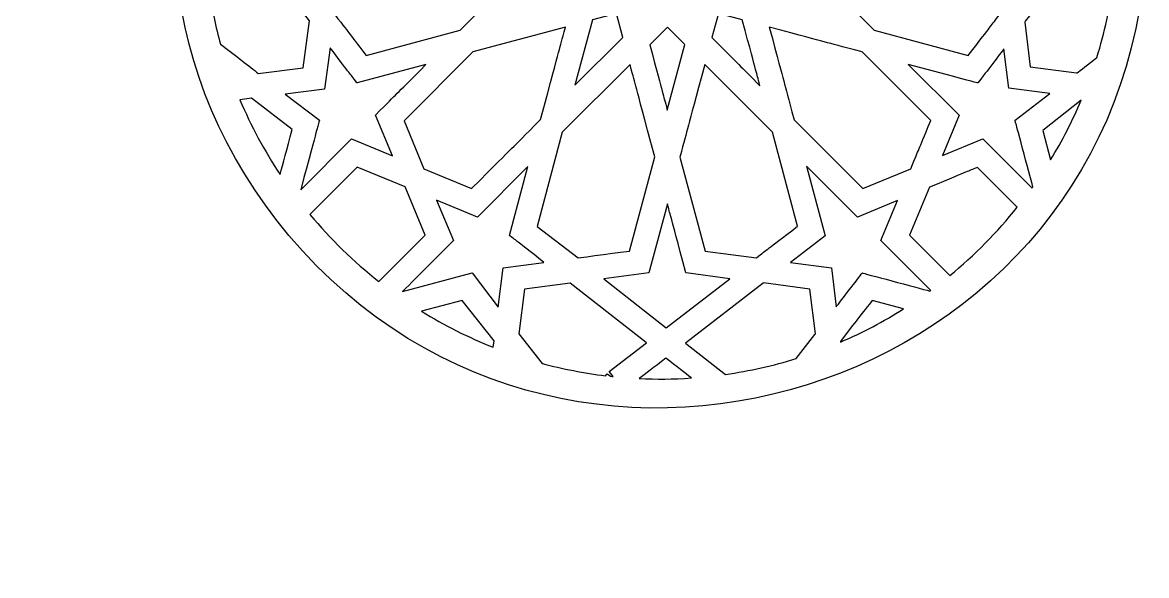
# Model space of a CAD drawing. Header units: millimetres. Extents: x -66 to 50, y -67 to 50.
# Drawn here: x -65.5 to 50.2, y -67.1 to -10.2 of the extents above; entities that cross this region are included whole.
import ezdxf

# ---------------------------------------------------------------- set-up
doc = ezdxf.new("R2010")
doc.units = ezdxf.units.MM
doc.header["$MEASUREMENT"] = 0
doc.layers.add('layer 1', color=7, linetype='Continuous')

msp = doc.modelspace()

# ---------------------------------------------------------------- linework, layer by layer
at = {"layer": 'layer 1', "color": 250}
for points, knots in [([(50.165, -0.4061), (50.165, -0.4061), (50.165, 0.7941), (50.165, 0.7941), (50.165, 0.7941), (49.7755, 28.0256), (27.5769, 50.0821), (0.1591, 50.0821), (0.1591, 50.0821), (-42.109, 50.0821), (-65.5246, 0.387), (-38.0953, -32.1487), (-38.0953, -32.1487), (-8.5884, -67.1499), (49.7714, -47.2268), (50.165, -0.4061)], [0, 0, 0, 0, 0.2, 0.2, 0.2, 0.2, 0.4, 0.4, 0.4, 0.4, 0.6, 0.6, 0.6, 0.6, 1, 1, 1, 1]), ([(-46.3106, -6.9931), (-44.7412, -5.7665), (-44.9703, -5.7612), (-42.1243, -2.1371), (-42.1243, -2.1371), (-42.1243, -2.1371), (-35.9895, -10.082), (-35.9895, -10.082), (-35.9895, -10.082), (-35.9895, -10.082), (-36.6248, -14.9031), (-36.6248, -14.9031), (-36.6248, -14.9031), (-36.6248, -14.9031), (-41.2568, -15.4729), (-41.2568, -15.4729), (-41.2568, -15.4729), (-42.1346, -14.7952), (-43.6286, -13.6416), (-45.1387, -12.4753), (-45.1387, -12.4753), (-45.6343, -10.6877), (-46.0284, -8.8586), (-46.3106, -6.9931)], [0, 0, 0, 0, 0.14285714, 0.14285714, 0.14285714, 0.14285714, 0.28571429, 0.28571429, 0.28571429, 0.28571429, 0.42857143, 0.42857143, 0.42857143, 0.42857143, 0.57142857, 0.57142857, 0.57142857, 0.57142857, 0.71428571, 0.71428571, 0.71428571, 0.71428571, 1, 1, 1, 1]), ([(-32.6857, -4.1113), (-32.6857, -4.1113), (-22.9963, -1.5155), (-22.9963, -1.5155), (-22.9963, -1.5155), (-22.9963, -1.5155), (-13.4909, -4.0626), (-13.4909, -4.0626), (-13.4909, -4.0626), (-13.4909, -4.0626), (-20.4683, -11.0402), (-20.4683, -11.0402), (-20.4683, -11.0402), (-20.4683, -11.0402), (-30.1404, -13.632), (-30.1404, -13.632), (-30.1404, -13.632), (-32.1892, -10.977), (-31.4496, -11.938), (-33.3842, -9.4174), (-33.3842, -9.4174), (-33.3842, -9.4174), (-32.6857, -4.1113), (-32.6857, -4.1113)], [0, 0, 0, 0, 0.14285714, 0.14285714, 0.14285714, 0.14285714, 0.28571429, 0.28571429, 0.28571429, 0.28571429, 0.42857143, 0.42857143, 0.42857143, 0.42857143, 0.57142857, 0.57142857, 0.57142857, 0.57142857, 0.71428571, 0.71428571, 0.71428571, 0.71428571, 1, 1, 1, 1]), ([(15.1702, -4.0749), (24.0968, -1.682), (22.1982, -2.1911), (24.7227, -1.5148), (24.7227, -1.5148), (28.7348, -2.5901), (26.8972, -2.0976), (34.3824, -4.1032), (34.3824, -4.1032), (34.7758, -7.0905), (34.6079, -5.7704), (35.0573, -9.4185), (35.0573, -9.4185), (33.7651, -11.1016), (34.5419, -10.0894), (31.8202, -13.6366), (31.8202, -13.6366), (31.8202, -13.6366), (22.1375, -11.0423), (22.1375, -11.0423), (22.1375, -11.0423), (22.1375, -11.0423), (15.1702, -4.0749), (15.1702, -4.0749)], [0, 0, 0, 0, 0.14285714, 0.14285714, 0.14285714, 0.14285714, 0.28571429, 0.28571429, 0.28571429, 0.28571429, 0.42857143, 0.42857143, 0.42857143, 0.42857143, 0.57142857, 0.57142857, 0.57142857, 0.57142857, 0.71428571, 0.71428571, 0.71428571, 0.71428571, 1, 1, 1, 1]), ([(43.0389, -15.4252), (43.0389, -15.4252), (42.9909, -15.4189), (42.9909, -15.4189), (42.9909, -15.4189), (42.9909, -15.4189), (42.9659, -15.4376), (42.9659, -15.4376), (42.9659, -15.4376), (42.9659, -15.4376), (38.1998, -14.8096), (38.1998, -14.8096), (38.1998, -14.8096), (38.1998, -14.8096), (37.6336, -10.2069), (37.6336, -10.2069), (37.6336, -10.2069), (37.6336, -10.2069), (37.6883, -10.1427), (37.6883, -10.1427), (37.6883, -10.1427), (37.6883, -10.1427), (37.6837, -10.1092), (37.6837, -10.1092), (37.6837, -10.1092), (40.2057, -6.8425), (39.0052, -8.3979), (43.8182, -2.1639), (43.8182, -2.1639), (45.4501, -4.2425), (46.2305, -5.3019), (46.7723, -5.9715), (46.7723, -5.9715), (46.4242, -8.672), (45.8463, -11.3012), (45.0589, -13.8391), (45.0589, -13.8391), (44.1152, -14.5799), (43.3448, -15.185), (43.0389, -15.4252)], [0, 0, 0, 0, 0.09090909, 0.09090909, 0.09090909, 0.09090909, 0.18181818, 0.18181818, 0.18181818, 0.18181818, 0.27272727, 0.27272727, 0.27272727, 0.27272727, 0.36363636, 0.36363636, 0.36363636, 0.36363636, 0.45454545, 0.45454545, 0.45454545, 0.45454545, 0.54545455, 0.54545455, 0.54545455, 0.54545455, 0.63636364, 0.63636364, 0.63636364, 0.63636364, 0.72727273, 0.72727273, 0.72727273, 0.72727273, 0.81818182, 0.81818182, 0.81818182, 0.81818182, 1, 1, 1, 1]), ([(-6.8654, -9.9787), (-6.8654, -9.9787), (-4.3963, -9.3176), (-4.3963, -9.3176), (-4.3963, -9.3176), (-4.3963, -9.3176), (-3.738, -11.7764), (-3.738, -11.7764), (-3.738, -11.7764), (-3.738, -11.7764), (-8.6677, -16.7061), (-8.6677, -16.7061), (-8.6677, -16.7061), (-8.6677, -16.7061), (-6.8654, -9.9787), (-6.8654, -9.9787)], [0, 0, 0, 0, 0.2, 0.2, 0.2, 0.2, 0.4, 0.4, 0.4, 0.4, 0.6, 0.6, 0.6, 0.6, 1, 1, 1, 1]), ([(6.1002, -9.3112), (6.1002, -9.3112), (8.5644, -9.9716), (8.5644, -9.9716), (8.5644, -9.9716), (10.2623, -16.3089), (9.9011, -14.9602), (10.3816, -16.7517), (10.3816, -16.7517), (8.3294, -14.6999), (9.3807, -15.7511), (5.4321, -11.8025), (5.4321, -11.8025), (5.4321, -11.8025), (6.1002, -9.3112), (6.1002, -9.3112)], [0, 0, 0, 0, 0.2, 0.2, 0.2, 0.2, 0.4, 0.4, 0.4, 0.4, 0.6, 0.6, 0.6, 0.6, 1, 1, 1, 1]), ([(-19.163, -13.2736), (-19.163, -13.2736), (-9.652, -10.7255), (-9.652, -10.7255), (-9.652, -10.7255), (-10.4165, -13.5774), (-9.9014, -11.6551), (-12.2012, -20.2399), (-12.2012, -20.2399), (-15.7631, -23.8012), (-14.2363, -22.2743), (-19.2949, -27.3328), (-19.2949, -27.3328), (-19.2949, -27.3328), (-24.2146, -25.2953), (-24.2146, -25.2953), (-24.2146, -25.2953), (-24.2146, -25.2953), (-26.2558, -20.3673), (-26.2558, -20.3673), (-26.2558, -20.3673), (-26.2558, -20.3673), (-19.163, -13.2736), (-19.163, -13.2736)], [0, 0, 0, 0, 0.14285714, 0.14285714, 0.14285714, 0.14285714, 0.28571429, 0.28571429, 0.28571429, 0.28571429, 0.42857143, 0.42857143, 0.42857143, 0.42857143, 0.57142857, 0.57142857, 0.57142857, 0.57142857, 0.71428571, 0.71428571, 0.71428571, 0.71428571, 1, 1, 1, 1]), ([(2.655, -12.512), (2.655, -12.512), (0.8435, -19.2726), (0.8435, -19.2726), (0.8435, -19.2726), (0.3122, -17.2882), (0.5704, -18.2531), (-0.9606, -12.5384), (-0.9606, -12.5384), (-0.9606, -12.5384), (0.8604, -10.7167), (0.8604, -10.7167), (0.8604, -10.7167), (0.8604, -10.7167), (2.655, -12.512), (2.655, -12.512)], [0, 0, 0, 0, 0.2, 0.2, 0.2, 0.2, 0.4, 0.4, 0.4, 0.4, 0.6, 0.6, 0.6, 0.6, 1, 1, 1, 1]), ([(13.8959, -20.2664), (12.6079, -15.4577), (13.1752, -17.5764), (11.3362, -10.7146), (11.3362, -10.7146), (18.2774, -12.5744), (16.2803, -12.0389), (20.882, -13.2722), (20.882, -13.2722), (20.882, -13.2722), (27.9495, -20.3401), (27.9495, -20.3401), (27.9495, -20.3401), (26.47, -23.9145), (26.9275, -22.8095), (25.902, -25.2842), (25.902, -25.2842), (25.902, -25.2842), (20.9607, -27.331), (20.9607, -27.331), (20.9607, -27.331), (20.9607, -27.331), (13.8959, -20.2664), (13.8959, -20.2664)], [0, 0, 0, 0, 0.14285714, 0.14285714, 0.14285714, 0.14285714, 0.28571429, 0.28571429, 0.28571429, 0.28571429, 0.42857143, 0.42857143, 0.42857143, 0.42857143, 0.57142857, 0.57142857, 0.57142857, 0.57142857, 0.71428571, 0.71428571, 0.71428571, 0.71428571, 1, 1, 1, 1]), ([(-34.9681, -20.2999), (-34.9681, -20.2999), (-34.9681, -20.2988), (-34.9681, -20.2988), (-34.9681, -20.2988), (-34.9681, -20.2988), (-38.473, -17.61), (-38.473, -17.61), (-38.473, -17.61), (-38.473, -17.61), (-34.4333, -17.1133), (-34.4333, -17.1133), (-34.4333, -17.1133), (-34.4333, -17.1133), (-33.8711, -12.8411), (-33.8711, -12.8411), (-33.8711, -12.8411), (-31.5109, -15.9159), (-32.0147, -15.2601), (-31.1088, -16.439), (-31.1088, -16.439), (-31.1088, -16.439), (-31.1, -16.4367), (-31.1, -16.4367), (-31.1, -16.4367), (-31.1, -16.4367), (-31.0778, -16.4659), (-31.0778, -16.4659), (-31.0778, -16.4659), (-31.0778, -16.4659), (-23.9971, -14.5694), (-23.9971, -14.5694), (-23.9971, -14.5694), (-27.6399, -18.2114), (-26.5111, -17.0826), (-29.1904, -19.7623), (-29.1904, -19.7623), (-29.1904, -19.7623), (-27.4552, -23.9532), (-27.4552, -23.9532), (-27.4552, -23.9532), (-27.4552, -23.9532), (-31.6454, -22.2173), (-31.6454, -22.2173), (-31.6454, -22.2173), (-31.6454, -22.2173), (-36.8869, -27.4592), (-36.8869, -27.4592), (-36.8869, -27.4592), (-34.9568, -20.2558), (-35.2799, -21.4559), (-34.9658, -20.3019), (-34.9658, -20.3019), (-34.9658, -20.3019), (-34.9681, -20.2999), (-34.9681, -20.2999)], [0, 0, 0, 0, 0.06666667, 0.06666667, 0.06666667, 0.06666667, 0.13333333, 0.13333333, 0.13333333, 0.13333333, 0.2, 0.2, 0.2, 0.2, 0.26666667, 0.26666667, 0.26666667, 0.26666667, 0.33333333, 0.33333333, 0.33333333, 0.33333333, 0.4, 0.4, 0.4, 0.4, 0.46666667, 0.46666667, 0.46666667, 0.46666667, 0.53333333, 0.53333333, 0.53333333, 0.53333333, 0.6, 0.6, 0.6, 0.6, 0.66666667, 0.66666667, 0.66666667, 0.66666667, 0.73333333, 0.73333333, 0.73333333, 0.73333333, 0.8, 0.8, 0.8, 0.8, 0.86666667, 0.86666667, 0.86666667, 0.86666667, 1, 1, 1, 1]), ([(38.3674, -27.2718), (38.3674, -27.2718), (33.34, -22.2437), (33.34, -22.2437), (33.34, -22.2437), (33.34, -22.2437), (33.3364, -22.2451), (33.3364, -22.2451), (33.3364, -22.2451), (33.3364, -22.2451), (33.3082, -22.2169), (33.3082, -22.2169), (33.3082, -22.2169), (33.3082, -22.2169), (29.1694, -23.9314), (29.1694, -23.9314), (29.1694, -23.9314), (29.1694, -23.9314), (30.885, -19.7895), (30.885, -19.7895), (30.885, -19.7895), (30.885, -19.7895), (25.6431, -14.5478), (25.6431, -14.5478), (25.6431, -14.5478), (25.6431, -14.5478), (30.2038, -15.7699), (30.2038, -15.7699), (30.2038, -15.7699), (30.2038, -15.7699), (30.1981, -15.7769), (30.1981, -15.7769), (30.1981, -15.7769), (32.7103, -16.4381), (32.803, -16.4659), (32.803, -16.4659), (32.803, -16.4659), (32.803, -16.4659), (32.8052, -16.4631), (32.8052, -16.4631), (32.8052, -16.4631), (32.8052, -16.4631), (32.8059, -16.4631), (32.8059, -16.4631), (32.8059, -16.4631), (34.5486, -14.1915), (33.9852, -14.9263), (35.493, -12.9621), (35.493, -12.9621), (35.493, -12.9621), (35.9897, -17), (35.9897, -17), (35.9897, -17), (35.9897, -17), (40.2047, -17.5563), (40.2047, -17.5563), (40.2047, -17.5563), (40.2047, -17.5563), (36.631, -20.2981), (36.631, -20.2981), (36.631, -20.2981), (36.631, -20.2981), (38.0947, -25.7609), (38.4641, -27.1392), (38.4641, -27.1392), (38.4323, -27.1836), (38.3992, -27.2274), (38.3674, -27.2718)], [0, 0, 0, 0, 0.05555556, 0.05555556, 0.05555556, 0.05555556, 0.11111111, 0.11111111, 0.11111111, 0.11111111, 0.16666667, 0.16666667, 0.16666667, 0.16666667, 0.22222222, 0.22222222, 0.22222222, 0.22222222, 0.27777778, 0.27777778, 0.27777778, 0.27777778, 0.33333333, 0.33333333, 0.33333333, 0.33333333, 0.38888889, 0.38888889, 0.38888889, 0.38888889, 0.44444444, 0.44444444, 0.44444444, 0.44444444, 0.5, 0.5, 0.5, 0.5, 0.55555556, 0.55555556, 0.55555556, 0.55555556, 0.61111111, 0.61111111, 0.61111111, 0.61111111, 0.66666667, 0.66666667, 0.66666667, 0.66666667, 0.72222222, 0.72222222, 0.72222222, 0.72222222, 0.77777778, 0.77777778, 0.77777778, 0.77777778, 0.83333333, 0.83333333, 0.83333333, 0.83333333, 0.88888889, 0.88888889, 0.88888889, 0.88888889, 1, 1, 1, 1]), ([(-9.9631, -21.5407), (-9.9631, -21.5407), (-2.9898, -14.5672), (-2.9898, -14.5672), (-2.9898, -14.5672), (-2.2606, -17.289), (-2.7305, -15.5346), (-0.4427, -24.0735), (-0.4427, -24.0735), (-0.4427, -24.0735), (-3.0392, -33.7626), (-3.0392, -33.7626), (-3.0392, -33.7626), (-3.3655, -33.806), (-8.0666, -34.425), (-8.3457, -34.4618), (-8.3457, -34.4618), (-8.3457, -34.4618), (-12.5589, -31.2278), (-12.5589, -31.2278), (-12.5589, -31.2278), (-12.5589, -31.2278), (-9.9631, -21.5407), (-9.9631, -21.5407)], [0, 0, 0, 0, 0.14285714, 0.14285714, 0.14285714, 0.14285714, 0.28571429, 0.28571429, 0.28571429, 0.28571429, 0.42857143, 0.42857143, 0.42857143, 0.42857143, 0.57142857, 0.57142857, 0.57142857, 0.57142857, 0.71428571, 0.71428571, 0.71428571, 0.71428571, 1, 1, 1, 1]), ([(4.7272, -33.7654), (4.7272, -33.7654), (2.1375, -24.0997), (2.1375, -24.0997), (2.1375, -24.0997), (3.0279, -20.775), (2.7467, -21.8263), (4.6955, -14.5521), (4.6955, -14.5521), (4.6955, -14.5521), (11.6579, -21.5142), (11.6579, -21.5142), (11.6579, -21.5142), (11.6579, -21.5142), (14.2533, -31.2028), (14.2533, -31.2028), (14.2533, -31.2028), (10.7781, -33.8703), (11.3609, -33.4232), (10.0083, -34.4612), (10.0083, -34.4612), (10.0083, -34.4612), (4.7272, -33.7654), (4.7272, -33.7654)], [0, 0, 0, 0, 0.14285714, 0.14285714, 0.14285714, 0.14285714, 0.28571429, 0.28571429, 0.28571429, 0.28571429, 0.42857143, 0.42857143, 0.42857143, 0.42857143, 0.57142857, 0.57142857, 0.57142857, 0.57142857, 0.71428571, 0.71428571, 0.71428571, 0.71428571, 1, 1, 1, 1]), ([(-39.011, -25.8769), (-40.6174, -23.4593), (-42.0087, -20.8872), (-43.1516, -18.185), (-43.1516, -18.185), (-43.1516, -18.185), (-41.9602, -18.0387), (-41.9602, -18.0387), (-41.9602, -18.0387), (-41.9602, -18.0387), (-37.7766, -21.2689), (-37.7766, -21.2689), (-37.7766, -21.2689), (-38.3234, -23.3102), (-38.7172, -24.7802), (-39.011, -25.8769)], [0, 0, 0, 0, 0.2, 0.2, 0.2, 0.2, 0.4, 0.4, 0.4, 0.4, 0.6, 0.6, 0.6, 0.6, 1, 1, 1, 1]), ([(40.2943, -24.367), (40.2943, -24.367), (39.4843, -21.3448), (39.4843, -21.3448), (39.4843, -21.3448), (39.4843, -21.3448), (43.4506, -18.2309), (43.4506, -18.2309), (43.4506, -18.2309), (42.5468, -20.3609), (41.4898, -22.4109), (40.2943, -24.367)], [0, 0, 0, 0, 0.25, 0.25, 0.25, 0.25, 0.5, 0.5, 0.5, 0.5, 1, 1, 1, 1]), ([(-35.9409, -29.9938), (-33.8571, -27.9097), (-34.2025, -28.255), (-31.0683, -25.1214), (-31.0683, -25.1214), (-31.0683, -25.1214), (-26.1235, -27.1695), (-26.1235, -27.1695), (-26.1235, -27.1695), (-26.1235, -27.1695), (-24.0754, -32.1137), (-24.0754, -32.1137), (-24.0754, -32.1137), (-24.0754, -32.1137), (-28.8498, -36.8881), (-28.8498, -36.8881), (-28.8498, -36.8881), (-31.4481, -34.8442), (-33.8246, -32.5311), (-35.9409, -29.9938)], [0, 0, 0, 0, 0.16666667, 0.16666667, 0.16666667, 0.16666667, 0.33333333, 0.33333333, 0.33333333, 0.33333333, 0.5, 0.5, 0.5, 0.5, 0.66666667, 0.66666667, 0.66666667, 0.66666667, 1, 1, 1, 1]), ([(-16.564, -39.5185), (-16.564, -39.5185), (-19.2528, -36.0141), (-19.2528, -36.0141), (-19.2528, -36.0141), (-19.2528, -36.0141), (-19.2537, -36.0141), (-19.2537, -36.0141), (-19.2537, -36.0141), (-19.2537, -36.0141), (-26.4134, -37.9324), (-26.4134, -37.9324), (-26.4134, -37.9324), (-25.8592, -37.3786), (-21.7354, -33.2549), (-21.1716, -32.6912), (-21.1716, -32.6912), (-21.1716, -32.6912), (-22.9005, -28.5175), (-22.9005, -28.5175), (-22.9005, -28.5175), (-22.9005, -28.5175), (-18.6856, -30.2627), (-18.6856, -30.2627), (-18.6856, -30.2627), (-18.6856, -30.2627), (-18.6852, -30.2627), (-18.6852, -30.2627), (-18.6852, -30.2627), (-18.6852, -30.2627), (-13.4966, -25.0741), (-13.4966, -25.0741), (-13.4966, -25.0741), (-13.4966, -25.0741), (-15.3942, -32.155), (-15.3942, -32.155), (-15.3942, -32.155), (-15.3942, -32.155), (-15.3618, -32.1797), (-15.3618, -32.1797), (-15.3618, -32.1797), (-15.3618, -32.1797), (-15.3625, -32.1817), (-15.3625, -32.1817), (-15.3625, -32.1817), (-14.2674, -33.0218), (-15.0104, -32.4443), (-11.853, -34.9236), (-11.853, -34.9236), (-11.853, -34.9236), (-16.0672, -35.4792), (-16.0672, -35.4792), (-16.0672, -35.4792), (-16.0672, -35.4792), (-16.564, -39.5185), (-16.564, -39.5185)], [0, 0, 0, 0, 0.06666667, 0.06666667, 0.06666667, 0.06666667, 0.13333333, 0.13333333, 0.13333333, 0.13333333, 0.2, 0.2, 0.2, 0.2, 0.26666667, 0.26666667, 0.26666667, 0.26666667, 0.33333333, 0.33333333, 0.33333333, 0.33333333, 0.4, 0.4, 0.4, 0.4, 0.46666667, 0.46666667, 0.46666667, 0.46666667, 0.53333333, 0.53333333, 0.53333333, 0.53333333, 0.6, 0.6, 0.6, 0.6, 0.66666667, 0.66666667, 0.66666667, 0.66666667, 0.73333333, 0.73333333, 0.73333333, 0.73333333, 0.8, 0.8, 0.8, 0.8, 0.86666667, 0.86666667, 0.86666667, 0.86666667, 1, 1, 1, 1]), ([(27.8624, -37.875), (26.6785, -37.5582), (20.9162, -36.0141), (20.9162, -36.0141), (20.9162, -36.0141), (20.4269, -36.6518), (18.7184, -38.8779), (18.227, -39.5181), (18.227, -39.5181), (18.227, -39.5181), (17.7299, -35.4785), (17.7299, -35.4785), (17.7299, -35.4785), (17.7299, -35.4785), (13.5149, -34.9229), (13.5149, -34.9229), (13.5149, -34.9229), (13.5149, -34.9229), (17.0882, -32.1814), (17.0882, -32.1814), (17.0882, -32.1814), (17.0882, -32.1814), (15.1719, -25.0282), (15.1719, -25.0282), (15.1719, -25.0282), (15.1719, -25.0282), (20.38, -30.2362), (20.38, -30.2362), (20.38, -30.2362), (20.38, -30.2362), (20.3839, -30.2348), (20.3839, -30.2348), (20.3839, -30.2348), (20.3839, -30.2348), (20.4117, -30.2627), (20.4117, -30.2627), (20.4117, -30.2627), (20.4117, -30.2627), (20.4121, -30.2627), (20.4121, -30.2627), (20.4121, -30.2627), (20.4121, -30.2627), (24.5502, -28.5481), (24.5502, -28.5481), (24.5502, -28.5481), (24.5502, -28.5481), (22.8346, -32.6909), (22.8346, -32.6909), (22.8346, -32.6909), (22.8346, -32.6909), (27.9531, -37.809), (27.9531, -37.809), (27.9531, -37.809), (27.9227, -37.8311), (27.8924, -37.8531), (27.8624, -37.875)], [0, 0, 0, 0, 0.06666667, 0.06666667, 0.06666667, 0.06666667, 0.13333333, 0.13333333, 0.13333333, 0.13333333, 0.2, 0.2, 0.2, 0.2, 0.26666667, 0.26666667, 0.26666667, 0.26666667, 0.33333333, 0.33333333, 0.33333333, 0.33333333, 0.4, 0.4, 0.4, 0.4, 0.46666667, 0.46666667, 0.46666667, 0.46666667, 0.53333333, 0.53333333, 0.53333333, 0.53333333, 0.6, 0.6, 0.6, 0.6, 0.66666667, 0.66666667, 0.66666667, 0.66666667, 0.73333333, 0.73333333, 0.73333333, 0.73333333, 0.8, 0.8, 0.8, 0.8, 0.86666667, 0.86666667, 0.86666667, 0.86666667, 1, 1, 1, 1]), ([(29.9156, -36.2857), (29.9156, -36.2857), (25.7701, -32.1398), (25.7701, -32.1398), (25.7701, -32.1398), (25.7701, -32.1398), (27.8172, -27.1953), (27.8172, -27.1953), (27.8172, -27.1953), (32.3324, -25.3252), (31.5472, -25.6501), (32.759, -25.1488), (32.759, -25.1488), (32.759, -25.1488), (36.8635, -29.253), (36.8635, -29.253), (36.8635, -29.253), (34.7987, -31.8325), (32.47, -34.1912), (29.9156, -36.2857)], [0, 0, 0, 0, 0.16666667, 0.16666667, 0.16666667, 0.16666667, 0.33333333, 0.33333333, 0.33333333, 0.33333333, 0.5, 0.5, 0.5, 0.5, 0.66666667, 0.66666667, 0.66666667, 0.66666667, 1, 1, 1, 1]), ([(-1.0552, -36.0154), (-1.0552, -36.0154), (0.8509, -28.9006), (0.8509, -28.9006), (0.8509, -28.9006), (1.3028, -30.5858), (0.9539, -29.2848), (2.7503, -35.9883), (2.7503, -35.9883), (2.7503, -35.9883), (2.7757, -35.9917), (2.7757, -35.9917), (2.7757, -35.9917), (2.7757, -35.9917), (2.782, -36.0154), (2.782, -36.0154), (2.782, -36.0154), (2.782, -36.0154), (7.2616, -36.6045), (7.2616, -36.6045), (7.2616, -36.6045), (7.2616, -36.6045), (0.7126, -41.661), (0.7126, -41.661), (0.7126, -41.661), (0.7126, -41.661), (-5.6991, -36.6267), (-5.6991, -36.6267), (-5.6991, -36.6267), (-5.6991, -36.6267), (-1.0552, -36.0154), (-1.0552, -36.0154)], [0, 0, 0, 0, 0.11111111, 0.11111111, 0.11111111, 0.11111111, 0.22222222, 0.22222222, 0.22222222, 0.22222222, 0.33333333, 0.33333333, 0.33333333, 0.33333333, 0.44444444, 0.44444444, 0.44444444, 0.44444444, 0.55555556, 0.55555556, 0.55555556, 0.55555556, 0.66666667, 0.66666667, 0.66666667, 0.66666667, 0.77777778, 0.77777778, 0.77777778, 0.77777778, 1, 1, 1, 1]), ([(-5.0168, -46.6464), (-5.0168, -46.6464), (-5.3485, -46.3907), (-5.3485, -46.3907), (-5.3485, -46.3907), (-5.3485, -46.3907), (-5.5026, -46.5906), (-5.5026, -46.5906), (-5.5026, -46.5906), (-7.7375, -46.3211), (-9.9236, -45.8936), (-12.0512, -45.3207), (-12.0512, -45.3207), (-12.0512, -45.3207), (-14.4258, -42.2967), (-14.4258, -42.2967), (-14.4258, -42.2967), (-14.4258, -42.2967), (-13.8568, -37.6699), (-13.8568, -37.6699), (-13.8568, -37.6699), (-13.8568, -37.6699), (-9.1454, -37.0494), (-9.1454, -37.0494), (-9.1454, -37.0494), (-9.1454, -37.0494), (-1.2972, -43.2125), (-1.2972, -43.2125), (-1.2972, -43.2125), (-1.2972, -43.2125), (-5.1255, -46.1684), (-5.1255, -46.1684), (-5.1255, -46.1684), (-5.1255, -46.1684), (-4.7311, -46.6792), (-4.7311, -46.6792), (-4.7311, -46.6792), (-4.8267, -46.6689), (-4.9216, -46.6569), (-5.0168, -46.6464)], [0, 0, 0, 0, 0.09090909, 0.09090909, 0.09090909, 0.09090909, 0.18181818, 0.18181818, 0.18181818, 0.18181818, 0.27272727, 0.27272727, 0.27272727, 0.27272727, 0.36363636, 0.36363636, 0.36363636, 0.36363636, 0.45454545, 0.45454545, 0.45454545, 0.45454545, 0.54545455, 0.54545455, 0.54545455, 0.54545455, 0.63636364, 0.63636364, 0.63636364, 0.63636364, 0.72727273, 0.72727273, 0.72727273, 0.72727273, 0.81818182, 0.81818182, 0.81818182, 0.81818182, 1, 1, 1, 1]), ([(16.0348, -42.3625), (16.0348, -42.3625), (16.0348, -42.3648), (16.0348, -42.3648), (16.0348, -42.3648), (16.0348, -42.3648), (14.1072, -44.82), (14.1072, -44.82), (14.1072, -44.82), (11.7528, -45.5531), (9.3179, -46.1024), (6.8217, -46.4583), (6.8217, -46.4583), (6.8217, -46.4583), (2.7086, -43.2291), (2.7086, -43.2291), (2.7086, -43.2291), (2.7086, -43.2291), (10.7029, -37.0575), (10.7029, -37.0575), (10.7029, -37.0575), (10.7029, -37.0575), (10.7287, -37.0607), (10.7287, -37.0607), (10.7287, -37.0607), (10.7287, -37.0607), (10.7534, -37.0421), (10.7534, -37.0421), (10.7534, -37.0421), (10.7534, -37.0421), (15.5194, -37.6692), (15.5194, -37.6692), (15.5194, -37.6692), (15.5194, -37.6692), (16.0884, -42.2949), (16.0884, -42.2949), (16.0884, -42.2949), (16.0884, -42.2949), (16.0348, -42.3625), (16.0348, -42.3625)], [0, 0, 0, 0, 0.09090909, 0.09090909, 0.09090909, 0.09090909, 0.18181818, 0.18181818, 0.18181818, 0.18181818, 0.27272727, 0.27272727, 0.27272727, 0.27272727, 0.36363636, 0.36363636, 0.36363636, 0.36363636, 0.45454545, 0.45454545, 0.45454545, 0.45454545, 0.54545455, 0.54545455, 0.54545455, 0.54545455, 0.63636364, 0.63636364, 0.63636364, 0.63636364, 0.72727273, 0.72727273, 0.72727273, 0.72727273, 0.81818182, 0.81818182, 0.81818182, 0.81818182, 1, 1, 1, 1]), ([(-17.0736, -43.6608), (-19.6533, -42.6406), (-22.1205, -41.3964), (-24.4544, -39.9559), (-24.4544, -39.9559), (-24.4544, -39.9559), (-20.2738, -38.8359), (-20.2738, -38.8359), (-20.2738, -38.8359), (-20.2738, -38.8359), (-16.994, -43.0128), (-16.994, -43.0128), (-16.994, -43.0128), (-16.994, -43.0128), (-17.0736, -43.6608), (-17.0736, -43.6608)], [0, 0, 0, 0, 0.2, 0.2, 0.2, 0.2, 0.4, 0.4, 0.4, 0.4, 0.6, 0.6, 0.6, 0.6, 1, 1, 1, 1]), ([(18.6708, -43.1307), (18.6679, -43.1074), (18.6655, -43.0857), (18.6623, -43.0622), (18.6623, -43.0622), (20.9684, -40.0558), (20.2763, -40.9483), (21.9251, -38.8501), (21.9251, -38.8501), (21.9251, -38.8501), (25.1566, -39.716), (25.1566, -39.716), (25.1566, -39.716), (23.0964, -41.015), (20.9296, -42.159), (18.6708, -43.1307)], [0, 0, 0, 0, 0.2, 0.2, 0.2, 0.2, 0.4, 0.4, 0.4, 0.4, 0.6, 0.6, 0.6, 0.6, 1, 1, 1, 1]), ([(-2.0539, -46.8792), (-1.428, -46.4002), (-0.5733, -45.7634), (0.6996, -44.7806), (0.6996, -44.7806), (1.8161, -45.6572), (2.6645, -46.3113), (3.3285, -46.8235), (3.3285, -46.8235), (1.4118, -46.952), (-0.267, -46.9624), (-2.0539, -46.8792)], [0, 0, 0, 0, 0.25, 0.25, 0.25, 0.25, 0.5, 0.5, 0.5, 0.5, 1, 1, 1, 1])]:
    msp.add_open_spline(points, degree=3, knots=knots, dxfattribs=at)

doc.saveas('drawing.dxf')
